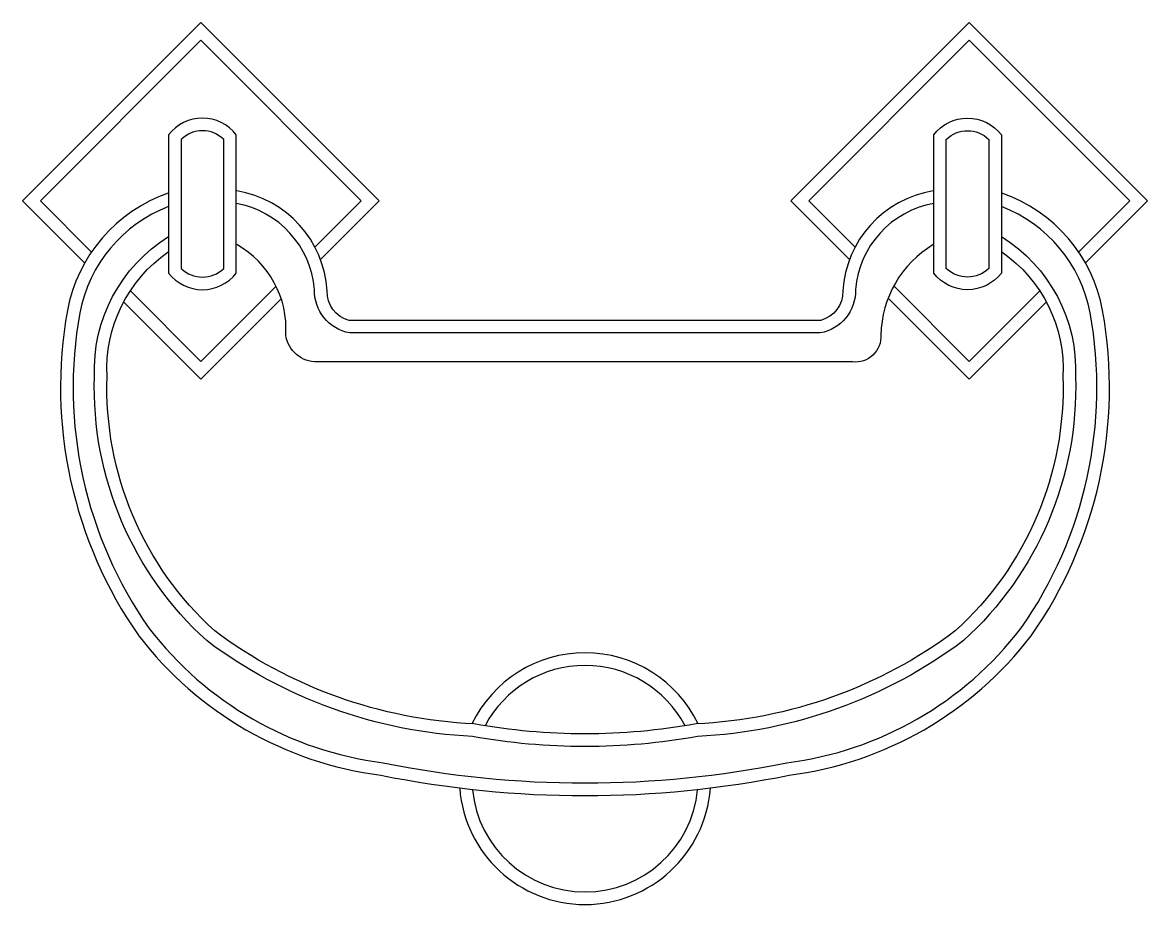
# Model space of a CAD drawing. Header units: metres. Extents: x 461 to 608, y 957 to 1072.
import ezdxf

# ---------------------------------------------------------------- set-up
doc = ezdxf.new("R2010")
doc.units = ezdxf.units.M
doc.layers.add('3', color=3, linetype='Continuous')
doc.layers.add('4', color=4, linetype='Continuous')

msp = doc.modelspace()

# ---------------------------------------------------------------- linework, layer by layer
at = {"layer": '3'}
for points in [[(498.82, 1042.53), (504.88, 1048.59), (483.88, 1069.59), (462.88, 1048.59), (469.57, 1041.89)], [(569.54, 1042.53), (563.48, 1048.59), (584.48, 1069.59), (605.48, 1048.59), (598.78, 1041.89)], [(474.66, 1036.81), (483.88, 1027.58), (493.74, 1037.44)], [(593.7, 1036.81), (584.48, 1027.58), (574.61, 1037.46)]]:
    msp.add_lwpolyline(points, dxfattribs=at)
for points in [[(481.32, 1056.62), (481.32, 1039.76, 0.41), (486.88, 1039.76), (486.88, 1056.62, 0.41)], [(587.04, 1056.62), (587.04, 1039.76, -0.41), (581.47, 1039.76), (581.47, 1056.62, -0.41)]]:
    msp.add_lwpolyline(points, format="xyb", close=True, dxfattribs=at)
for points in [[(479.67, 1047.85, 0.26), (468.04, 1033.94, 0.2), (477.11, 992.67, 0.2), (507.74, 975.09, 0.1), (560.61, 975.09, 0.2), (591.25, 992.67, 0.2), (600.31, 1033.94, 0.26), (588.69, 1047.85, 0.26)], [(579.82, 1048.25, 0.34), (569.59, 1037.01, -0.37), (564.97, 1031.31), (503.38, 1031.31, -0.37), (498.76, 1037.01, 0.34), (488.53, 1048.25)], [(588.69, 1043.92, -0.27), (598.39, 1025.58, -0.22), (583.71, 991.06, -0.15), (548.9, 978.53, -0.09), (519.45, 978.53, -0.15), (484.65, 991.06, -0.22), (469.96, 1025.58, -0.27), (479.67, 1043.92, -0.26)]]:
    msp.add_lwpolyline(points, format="xyb", dxfattribs=at)
for start, end in [(27.85, 152.15), (185.65, 354.35)]:
    msp.add_arc((534.18, 973.01), 14.81, start, end, dxfattribs=at)
at = {"layer": '4'}
for points in [[(499.54, 1040.92), (507.21, 1048.59), (483.88, 1071.92), (460.54, 1048.59), (468.68, 1040.45)], [(568.81, 1040.92), (561.14, 1048.59), (584.48, 1071.92), (607.81, 1048.59), (599.67, 1040.45)], [(473.79, 1035.34), (483.88, 1025.25), (494.41, 1035.78)], [(594.56, 1035.34), (584.48, 1025.25), (573.87, 1035.86)]]:
    msp.add_lwpolyline(points, dxfattribs=at)
for points in [[(479.67, 1057.24), (479.67, 1039.14, 0.49), (488.53, 1039.14), (488.53, 1057.24, 0.49)], [(588.69, 1057.24), (588.69, 1039.14, -0.49), (579.82, 1039.14), (579.82, 1057.24, -0.49)]]:
    msp.add_lwpolyline(points, format="xyb", close=True, dxfattribs=at)
for points in [[(479.62, 1049.59, 0.27), (466.42, 1034.24, 0.2), (475.77, 991.69, 0.2), (507.47, 973.46, 0.1), (560.88, 973.46, 0.2), (592.58, 991.69, 0.2), (601.94, 1034.24, 0.27), (588.74, 1049.59)], [(579.77, 1049.91, 0.35), (567.92, 1036.8, -0.35), (565.04, 1032.96), (503.31, 1032.96, -0.36), (500.43, 1036.8, 0.35), (488.58, 1049.91)], [(579.77, 1042.87, 0.26), (572.92, 1031.04, -0.46), (569.2, 1027.52), (499.15, 1027.52, -0.38), (495, 1031.04, 0.29), (488.58, 1042.87)], [(588.74, 1041.91, -0.26), (596.74, 1025.6, -0.22), (582.65, 992.33, -0.15), (548.71, 980.18, -0.09), (519.64, 980.18, -0.15), (485.7, 992.33, -0.22), (471.61, 1025.6, -0.26), (479.62, 1041.91)]]:
    msp.add_lwpolyline(points, format="xyb", dxfattribs=at)
for start, end in [(25.87, 154.13), (184.38, 355.62)]:
    msp.add_arc((534.18, 973.01), 16.46, start, end, dxfattribs=at)

doc.saveas('drawing.dxf')
